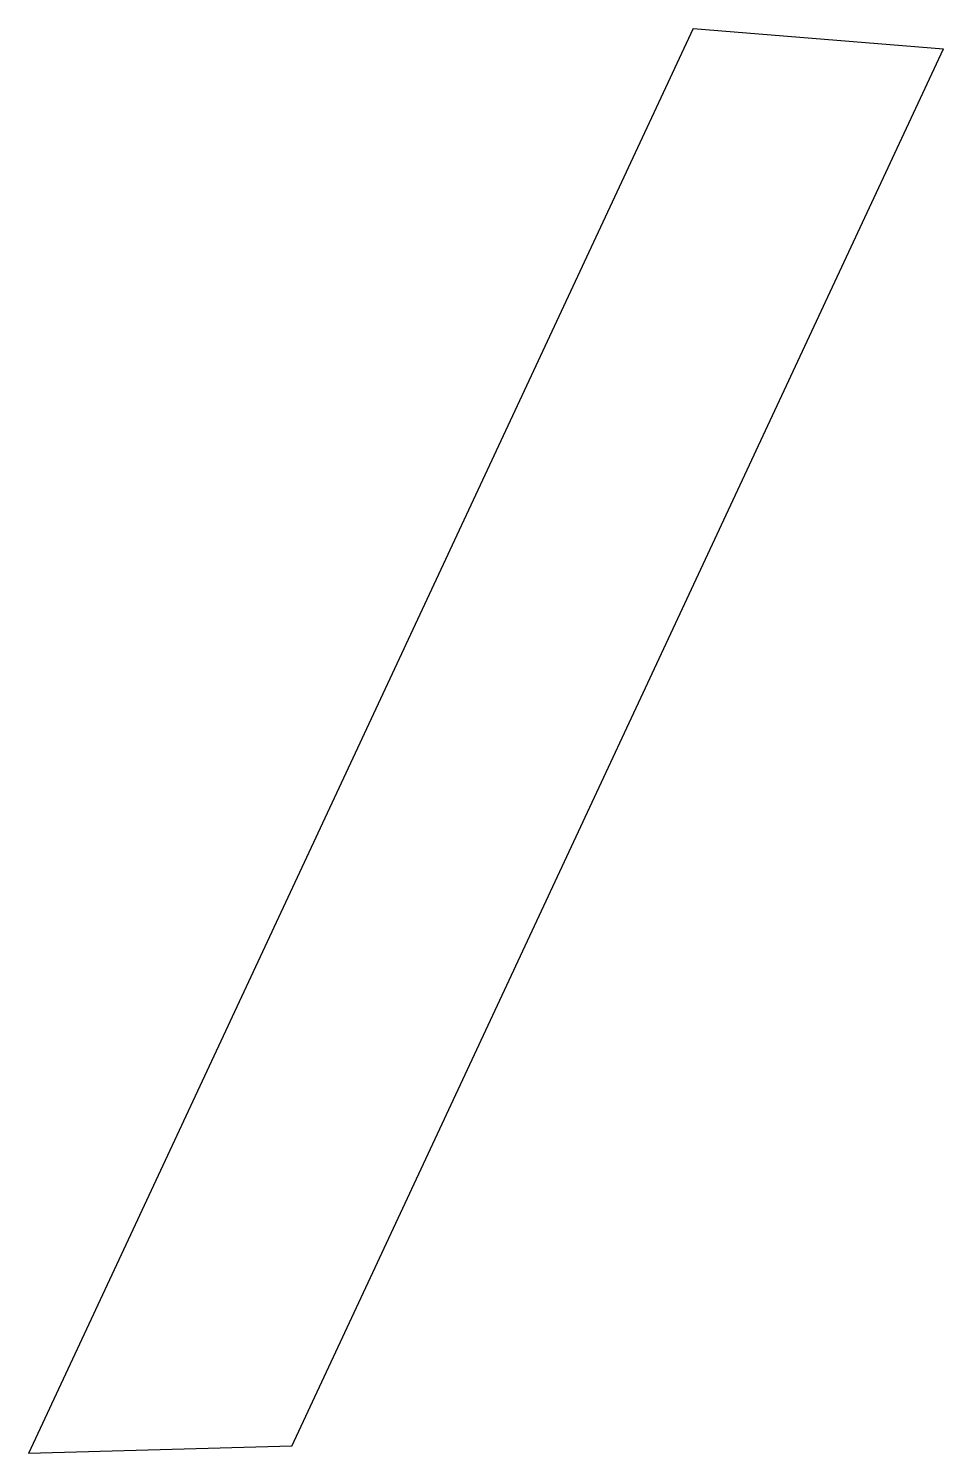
# Model space of a CAD drawing. Extents: x -6084 to -5962, y -333 to -143.
import ezdxf

# ---------------------------------------------------------------- set-up
doc = ezdxf.new("R2010")
doc.units = 0
doc.layers.get('0').update_dxf_attribs({"linetype": 'CONTINUOUS'})

msp = doc.modelspace()

# ---------------------------------------------------------------- linework, layer by layer
for p, q in [((-5995.23, -143.26), (-6083.83, -333.26)), ((-5995.23, -143.26), (-5961.84, -145.97)), ((-6048.73, -332.29), (-5961.84, -145.97)), ((-6048.73, -332.29), (-6083.83, -333.26))]:
    msp.add_line(p, q)

doc.saveas('drawing.dxf')
